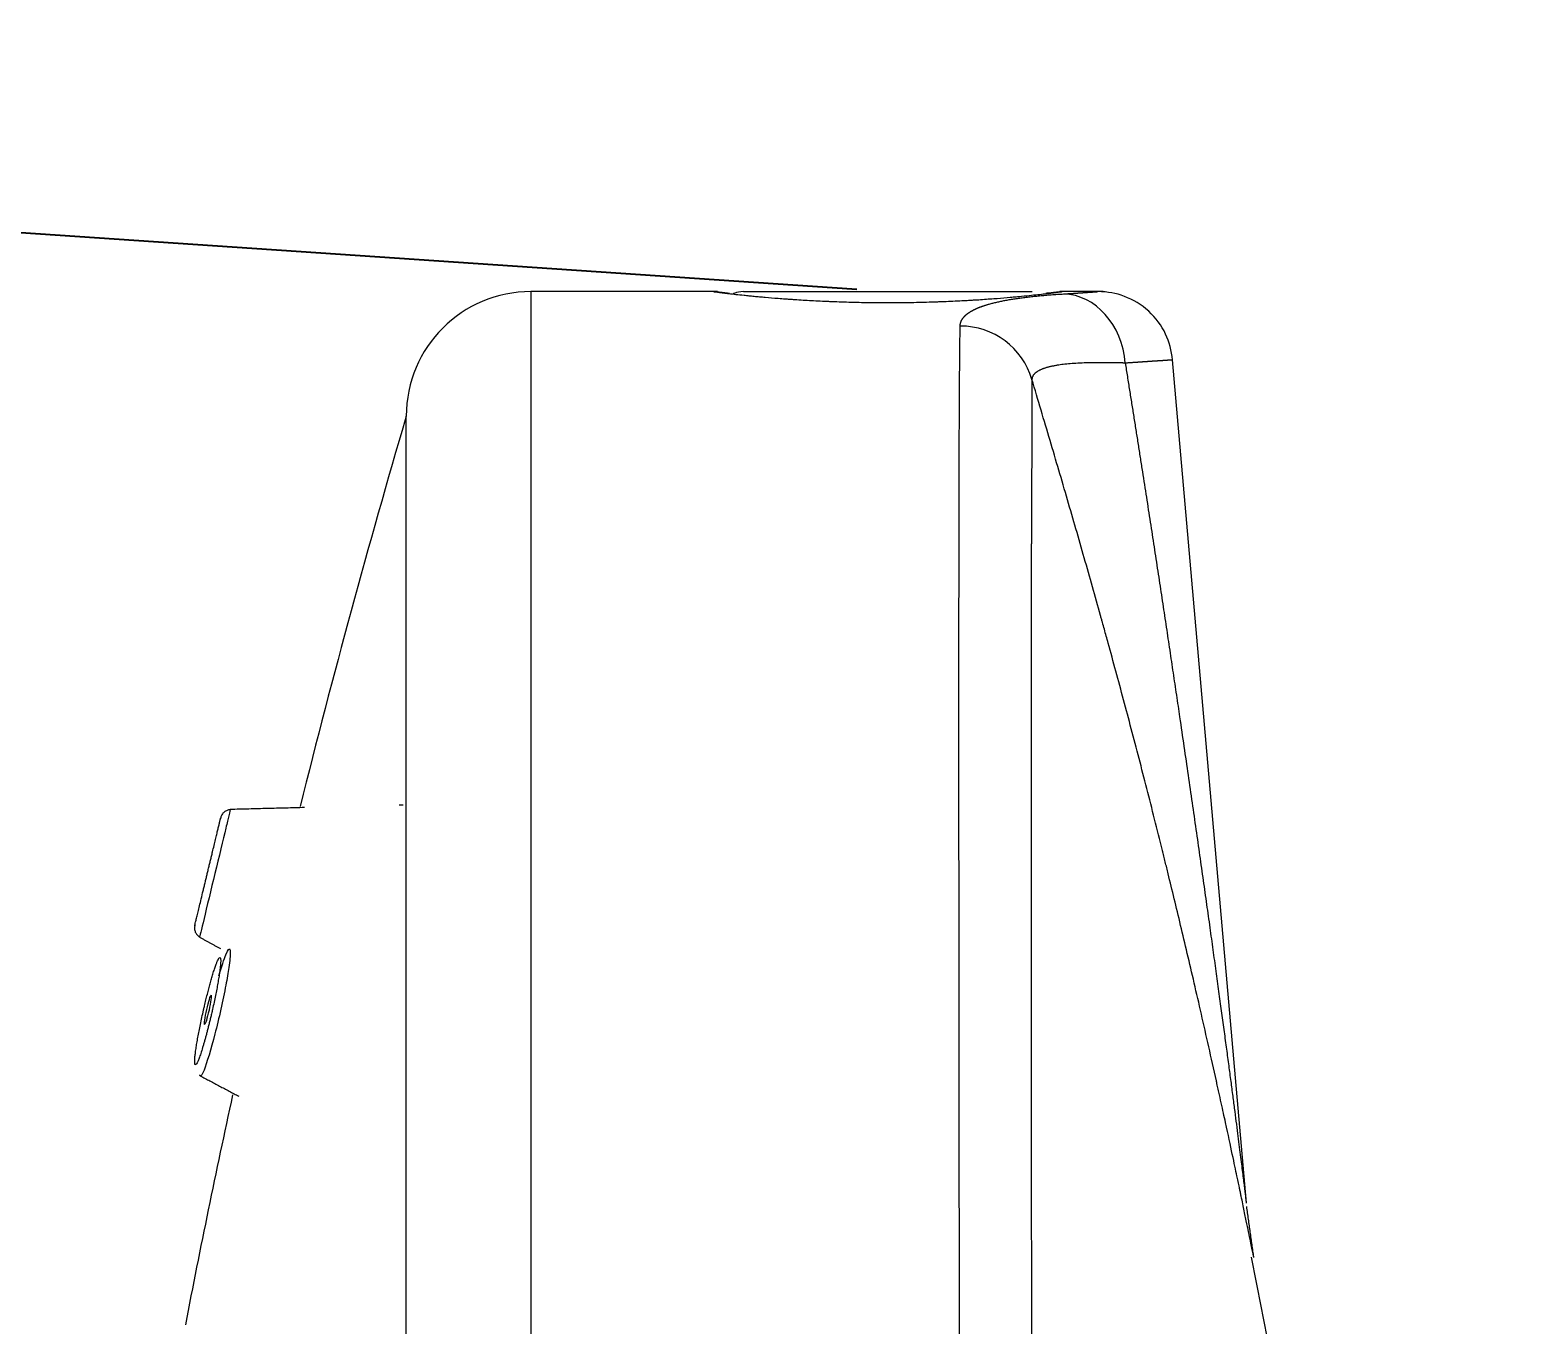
# Model space of a CAD drawing. Header units: inches. Extents: x 1105 to 1525, y -292 to 302.
# Drawn here: x 1443.97 to 1474.11, y 62.23 to 88.24 of the extents above; entities that cross this region are included whole.
import ezdxf

# ---------------------------------------------------------------- set-up
doc = ezdxf.new("R2010")
doc.units = ezdxf.units.IN
doc.header["$LTSCALE"] = 2.42
doc.header["$MEASUREMENT"] = 0
doc.header["$PDMODE"] = 3
doc.header["$PDSIZE"] = 0.3125
doc.layers.get('0').update_dxf_attribs({"linetype": 'CONTINUOUS'})
doc.layers.get('Defpoints').update_dxf_attribs({"linetype": 'CONTINUOUS'})
doc.layers.add('DIM', color=3, linetype='CONTINUOUS', lineweight=18)
doc.styles.get("Standard").update_dxf_attribs({"font": 'arial.ttf', "width": 0.8})
doc.dimstyles.new('ISO-25', dxfattribs={"dimtxt": 5, "dimasz": 2.5, "dimexe": 1.25, "dimexo": 0.625, "dimgap": 2, "dimtad": 1, "dimtih": 1, "dimtoh": 1, "dimdec": 1, "dimdsep": 46, "dimtxsty": 'Standard', "dimcen": 0, "dimclrd": 3, "dimclre": 3, "dimclrt": 4, "dimadec": 0, "dimazin": 0, "dimtfac": 1, "dimtdec": 1, "dimtmove": 0, "dimatfit": 3, "dimfxl": 1, "dimarcsym": 0})

# ---------------------------------------------------------------- blocks, each defined once
blk = doc.blocks.new('*D39')
at = {"layer": 'Defpoints', "color": 0, "transparency": 16777216}
for p in [(1384.783, 88.158), (1461.197, 82.988), (1443.643, -176.481)]:
    blk.add_point(p, dxfattribs=at)
at = {"layer": 'DIM', "color": 3, "lineweight": -2, "transparency": 16777216}
for p, q in [((1460.574, 83.03), (1383.536, 88.242)), ((1384.445, 83.169), (1376.314, -37.024)), ((1367.566, -166.322), (1375.698, -46.129)), ((1443.02, -176.438), (1365.982, -171.226))]:
    blk.add_line(p, q, dxfattribs=at)
at = {"layer": 'DIM', "color": 3, "transparency": 16777216}
for points in [[(1383.614, 83.225), (1385.277, 83.113), (1384.783, 88.158)], [(1366.735, -166.266), (1368.398, -166.378), (1367.229, -171.311)]]:
    blk.add_solid(points, dxfattribs=at)
at = {"layer": 'DIM', "color": 4, "transparency": 16777216, "insert": (1376.006, -41.577), "char_height": 5, "attachment_point": 5}
blk.add_mtext('260.1', dxfattribs=at)

msp = doc.modelspace()

# ---------------------------------------------------------------- linework, layer by layer
at = {"linetype": 'Continuous', "lineweight": 18, "extrusion": (0, 0, -1)}
for p, q in [((1457.773, 82.988), (1454.026, 82.988)), ((1465.524, 82.988), (1464.653, 82.988)), ((1468.399, 64.68), (1466.917, 81.615)), ((1451.526, -30.495), (1451.526, 80.488)), ((1451.526, -30.495), (1451.526, 80.488))]:
    msp.add_line(p, q, dxfattribs=at)
at = {"linetype": 'Continuous', "lineweight": 13, "extrusion": (0, 0, -1)}
msp.add_line((1454.026, 82.988), (1454.026, -27.831), dxfattribs=at)
at = {"linetype": 'Continuous', "lineweight": 18}
for centre, radius, start, end in [((1454.026, 80.488), 2.5, 90, 180), ((1640.042, 24.988), 196.516, 163.59529, 165.96532), ((1640.042, 24.988), 196.516, 167.69907, 169.07368)]:
    msp.add_arc(centre, radius, start, end, dxfattribs=at)
at = {"linetype": 'Continuous', "lineweight": 13}
for centre, major_axis, ratio, start_param, end_param in [((1464.73, 81.443), (-0.088, 1.497), 0.826467, 4.736104, 6.21235), ((1462.65, 80.814), (-1.5, 0.025), 0.988068, 3.439862, 4.728931)]:
    msp.add_ellipse(centre, major_axis=major_axis, ratio=ratio, start_param=start_param, end_param=end_param, dxfattribs=at)
at = {"linetype": 'Continuous', "lineweight": 18}
msp.add_ellipse((1447.54, 68.562), major_axis=(0.066, 0.293), ratio=0.080064, dxfattribs=at)
for points, knots in [([(1457.698, 82.988), (1457.697, 82.988), (1457.697, 82.988), (1457.697, 82.988), (1457.705, 82.987), (1457.73, 82.983), (1457.763, 82.979), (1457.783, 82.977), (1457.814, 82.973), (1457.821, 82.972), (1457.834, 82.97), (1457.855, 82.968), (1457.879, 82.965), (1457.928, 82.959), (1457.966, 82.954), (1458.049, 82.945), (1458.095, 82.939), (1458.196, 82.928), (1458.252, 82.922), (1458.342, 82.913), (1458.374, 82.909), (1458.439, 82.903), (1458.474, 82.899), (1458.545, 82.892), (1458.581, 82.889), (1458.657, 82.882), (1458.696, 82.878), (1458.818, 82.868), (1458.905, 82.86), (1459.044, 82.85), (1459.091, 82.846), (1459.165, 82.841), (1459.19, 82.839), (1459.241, 82.835), (1459.267, 82.834), (1459.398, 82.825), (1459.507, 82.818), (1459.735, 82.806), (1459.854, 82.8), (1460.01, 82.793), (1460.041, 82.792), (1460.105, 82.789), (1460.137, 82.788), (1460.235, 82.784), (1460.3, 82.782), (1460.499, 82.776), (1460.635, 82.773), (1460.808, 82.77), (1460.843, 82.77), (1460.913, 82.769), (1460.949, 82.769), (1461.055, 82.768), (1461.126, 82.768), (1461.197, 82.768)], [0, 0, 0, 0, 0.007382, 0.007382, 0.069421, 0.131459, 0.131459, 0.193498, 0.193498, 0.209008, 0.209008, 0.224517, 0.255537, 0.255537, 0.317575, 0.317575, 0.379614, 0.379614, 0.441652, 0.441652, 0.472672, 0.472672, 0.503691, 0.503691, 0.53471, 0.53471, 0.56573, 0.56573, 0.627768, 0.627768, 0.658788, 0.658788, 0.674297, 0.674297, 0.689807, 0.689807, 0.751846, 0.751846, 0.813884, 0.813884, 0.829394, 0.829394, 0.844903, 0.844903, 0.875923, 0.875923, 0.937961, 0.937961, 0.953471, 0.953471, 0.968981, 0.968981, 1, 1, 1, 1]), ([(1458.02, 82.952), (1458.016, 82.952), (1458.013, 82.953), (1457.967, 82.958), (1457.93, 82.962), (1457.864, 82.969), (1457.835, 82.973), (1457.785, 82.978), (1457.764, 82.981), (1457.748, 82.983)], [0, 0, 0, 0, 0.027941, 0.027941, 0.352827, 0.352827, 0.677714, 0.677714, 1, 1, 1, 1]), ([(1458.296, 82.988), (1458.23, 82.987), (1458.162, 82.974), (1458.097, 82.947), (1458.09, 82.943)], [0, 0, 0, 0, 0.888255, 1, 1, 1, 1]), ([(1458.297, 82.988), (1458.297, 82.988), (1458.297, 82.988), (1458.298, 82.988), (1458.306, 82.988), (1458.319, 82.988), (1458.341, 82.988), (1458.377, 82.988), (1458.431, 82.988), (1458.5, 82.988), (1458.582, 82.988), (1458.677, 82.988), (1458.787, 82.988), (1458.91, 82.988), (1459.023, 82.988), (1459.118, 82.988), (1459.189, 82.988), (1459.262, 82.988), (1459.337, 82.988), (1459.413, 82.988), (1459.491, 82.988), (1459.57, 82.988), (1459.641, 82.988), (1459.702, 82.988), (1459.753, 82.988), (1459.804, 82.988), (1459.855, 82.988), (1459.907, 82.988), (1459.958, 82.988), (1460.01, 82.988), (1460.062, 82.988), (1460.114, 82.988), (1460.166, 82.988), (1460.219, 82.988), (1460.272, 82.988), (1460.325, 82.988), (1460.378, 82.988), (1460.431, 82.988), (1460.485, 82.988), (1460.539, 82.988), (1460.593, 82.988), (1460.647, 82.988), (1460.701, 82.988), (1460.756, 82.988), (1460.81, 82.988), (1460.865, 82.988), (1460.921, 82.988), (1460.976, 82.988), (1461.032, 82.988), (1461.088, 82.988), (1461.144, 82.988), (1461.227, 82.988), (1461.336, 82.988), (1461.472, 82.988), (1461.607, 82.988), (1461.742, 82.988), (1461.875, 82.988), (1462.007, 82.988), (1462.114, 82.988), (1462.198, 82.988), (1462.258, 82.988), (1462.318, 82.988), (1462.377, 82.988), (1462.434, 82.988), (1462.491, 82.988), (1462.547, 82.988), (1462.602, 82.988), (1462.656, 82.988), (1462.709, 82.988), (1462.761, 82.988), (1462.812, 82.988), (1462.862, 82.988), (1462.939, 82.988), (1463.042, 82.988), (1463.165, 82.988), (1463.282, 82.988), (1463.394, 82.988), (1463.499, 82.988), (1463.592, 82.988), (1463.673, 82.988), (1463.742, 82.988), (1463.806, 82.988), (1463.863, 82.988), (1463.914, 82.988), (1463.958, 82.988), (1463.997, 82.988), (1464.029, 82.988), (1464.055, 82.988), (1464.075, 82.988), (1464.088, 82.988), (1464.096, 82.988), (1464.098, 82.988), (1464.098, 82.988)], [0, 0, 0, 0, 0.001003, 0.017521, 0.034001, 0.050458, 0.066902, 0.093288, 0.119149, 0.144548, 0.169554, 0.19424, 0.218679, 0.242949, 0.267128, 0.278535, 0.289669, 0.300542, 0.311164, 0.32155, 0.331711, 0.341663, 0.35142, 0.357332, 0.363163, 0.368917, 0.374594, 0.380199, 0.385732, 0.391198, 0.396599, 0.401938, 0.407217, 0.412441, 0.417612, 0.422734, 0.427809, 0.432843, 0.437838, 0.442798, 0.447727, 0.452628, 0.457506, 0.462365, 0.467209, 0.472041, 0.476866, 0.481689, 0.486512, 0.491341, 0.496179, 0.501031, 0.512831, 0.524614, 0.536445, 0.548388, 0.560503, 0.57285, 0.585486, 0.591559, 0.597623, 0.60368, 0.609735, 0.615791, 0.621851, 0.62792, 0.634001, 0.640097, 0.646213, 0.652351, 0.658515, 0.664709, 0.670935, 0.688055, 0.705604, 0.723639, 0.742211, 0.761367, 0.781149, 0.797546, 0.814014, 0.830576, 0.847254, 0.864069, 0.881041, 0.898192, 0.91554, 0.933104, 0.950904, 0.967598, 0.98422, 1, 1, 1, 1]), ([(1461.197, 82.768), (1461.34, 82.768), (1461.48, 82.769), (1461.755, 82.773), (1461.891, 82.776), (1462.059, 82.781), (1462.092, 82.782), (1462.158, 82.784), (1462.256, 82.788), (1462.35, 82.791), (1462.537, 82.799), (1462.657, 82.805), (1462.801, 82.813), (1462.829, 82.815), (1462.886, 82.818), (1462.969, 82.823), (1463.049, 82.828), (1463.204, 82.839), (1463.302, 82.846), (1463.487, 82.86), (1463.574, 82.867), (1463.677, 82.876), (1463.697, 82.878), (1463.736, 82.882), (1463.756, 82.884), (1463.813, 82.889), (1463.849, 82.892), (1463.955, 82.903), (1464.02, 82.909), (1464.141, 82.922), (1464.196, 82.928), (1464.298, 82.939), (1464.344, 82.944), (1464.397, 82.951), (1464.407, 82.952), (1464.427, 82.954), (1464.437, 82.955), (1464.465, 82.959), (1464.483, 82.961), (1464.532, 82.967), (1464.561, 82.97), (1464.611, 82.976), (1464.652, 82.982), (1464.689, 82.987), (1464.697, 82.988), (1464.697, 82.988), (1464.697, 82.988), (1464.697, 82.988)], [0, 0, 0, 0, 0.061962, 0.061962, 0.123924, 0.123924, 0.139414, 0.139414, 0.154904, 0.185885, 0.185885, 0.247847, 0.247847, 0.263338, 0.263338, 0.278828, 0.309809, 0.309809, 0.371771, 0.371771, 0.433733, 0.433733, 0.449223, 0.449223, 0.464713, 0.464713, 0.495694, 0.495694, 0.557656, 0.557656, 0.619618, 0.619618, 0.68158, 0.68158, 0.69707, 0.69707, 0.712561, 0.712561, 0.743542, 0.743542, 0.805503, 0.805503, 0.867465, 0.929427, 0.991389, 0.991389, 1, 1, 1, 1]), ([(1464.688, 82.987), (1464.687, 82.987), (1464.686, 82.987), (1464.677, 82.986), (1464.652, 82.983), (1464.591, 82.976), (1464.534, 82.97), (1464.468, 82.962), (1464.431, 82.958), (1464.383, 82.953), (1464.377, 82.952), (1464.37, 82.951)], [0, 0, 0, 0, 0.030817, 0.030817, 0.264243, 0.497669, 0.731094, 0.731094, 0.96452, 0.96452, 1, 1, 1, 1]), ([(1466.917, 81.619), (1466.898, 81.804), (1466.803, 82.157), (1466.462, 82.622), (1465.968, 82.922), (1465.609, 82.986), (1465.422, 82.988)], [0, 0, 0, 0, 0.241202, 0.5, 0.758798, 1, 1, 1, 1]), ([(1463.362, -26.799), (1463.351, -26.721), (1463.329, -26.547), (1463.296, -26.23), (1463.265, -25.852), (1463.234, -25.41), (1463.203, -24.9), (1463.174, -24.317), (1463.145, -23.656), (1463.118, -22.91), (1463.091, -22.074), (1463.064, -21.142), (1463.047, -20.452), (1463.031, -19.725), (1463.022, -19.344), (1463.006, -18.542), (1462.998, -18.122), (1462.983, -17.24), (1462.975, -16.779), (1462.96, -15.813), (1462.952, -15.309), (1462.938, -14.254), (1462.931, -13.704), (1462.917, -12.557), (1462.91, -11.96), (1462.896, -10.717), (1462.889, -10.07), (1462.876, -8.726), (1462.87, -8.029), (1462.858, -6.582), (1462.851, -5.832), (1462.84, -4.279), (1462.834, -3.476), (1462.822, -1.815), (1462.817, -0.957), (1462.806, 0.813), (1462.8, 1.725), (1462.79, 3.604), (1462.785, 4.571), (1462.775, 6.559), (1462.77, 7.579), (1462.761, 9.674), (1462.757, 10.747), (1462.748, 12.945), (1462.744, 14.069), (1462.735, 16.366), (1462.731, 17.538), (1462.724, 19.927), (1462.72, 21.144), (1462.713, 23.618), (1462.709, 24.875), (1462.702, 27.425), (1462.699, 28.717), (1462.695, 30.678), (1462.693, 31.335), (1462.691, 32.325), (1462.69, 32.821), (1462.689, 33.402), (1462.688, 33.693), (1462.688, 33.839), (1462.688, 33.912), (1462.687, 33.948), (1462.687, 33.966), (1462.687, 33.976), (1462.687, 33.98), (1462.687, 33.982), (1462.687, 33.984), (1462.687, 33.984), (1462.687, 33.984), (1462.687, 33.985), (1462.685, 34.976), (1462.681, 36.936), (1462.675, 39.8), (1462.67, 42.583), (1462.665, 45.28), (1462.66, 47.885), (1462.657, 49.559), (1462.653, 52.021), (1462.65, 53.597), (1462.645, 56.615), (1462.643, 58.055), (1462.639, 60.798), (1462.637, 62.101), (1462.633, 64.568), (1462.632, 65.732), (1462.63, 67.926), (1462.629, 68.955), (1462.627, 70.881), (1462.626, 71.778), (1462.626, 73.448), (1462.626, 74.22), (1462.626, 75.645), (1462.626, 76.299), (1462.627, 77.496), (1462.628, 78.039), (1462.629, 79.024), (1462.631, 79.465), (1462.633, 80.256), (1462.635, 80.605), (1462.638, 81.22), (1462.64, 81.486), (1462.645, 81.944), (1462.647, 82.136), (1462.65, 82.296)], [0, 0, 0, 0, 0.015625, 0.03125, 0.046875, 0.0625, 0.078125, 0.09375, 0.109375, 0.125, 0.140625, 0.15625, 0.171875, 0.171875, 0.1875, 0.1875, 0.203125, 0.203125, 0.21875, 0.21875, 0.234375, 0.234375, 0.25, 0.25, 0.265625, 0.265625, 0.28125, 0.28125, 0.296875, 0.296875, 0.3125, 0.3125, 0.328125, 0.328125, 0.34375, 0.34375, 0.359375, 0.359375, 0.375, 0.375, 0.390625, 0.390625, 0.40625, 0.40625, 0.421875, 0.421875, 0.4375, 0.4375, 0.453125, 0.453125, 0.46875, 0.46875, 0.484375, 0.484375, 0.492188, 0.492188, 0.496094, 0.498047, 0.499023, 0.499512, 0.499756, 0.499878, 0.499939, 0.499969, 0.499985, 0.499992, 0.499996, 0.499998, 0.499998, 0.5, 0.5, 0.515625, 0.53125, 0.546875, 0.5625, 0.578125, 0.59375, 0.59375, 0.625, 0.625, 0.65625, 0.65625, 0.6875, 0.6875, 0.71875, 0.71875, 0.75, 0.75, 0.78125, 0.78125, 0.8125, 0.8125, 0.84375, 0.84375, 0.875, 0.875, 0.90625, 0.90625, 0.9375, 0.9375, 0.96875, 0.96875, 1, 1, 1, 1]), ([(1465.965, 81.551), (1465.965, 81.551), (1465.965, 81.551), (1465.965, 81.551), (1465.964, 81.551), (1465.964, 81.551), (1465.963, 81.552), (1465.963, 81.552), (1465.962, 81.552), (1465.961, 81.552), (1465.96, 81.552), (1465.959, 81.552), (1465.958, 81.552), (1465.957, 81.552), (1465.955, 81.553), (1465.954, 81.553), (1465.952, 81.553), (1465.95, 81.553), (1465.949, 81.553), (1465.947, 81.553), (1465.945, 81.553), (1465.943, 81.553), (1465.94, 81.553), (1465.938, 81.554), (1465.936, 81.554), (1465.933, 81.554), (1465.931, 81.554), (1465.928, 81.554), (1465.925, 81.554), (1465.922, 81.554), (1465.919, 81.554), (1465.916, 81.555), (1465.912, 81.555), (1465.909, 81.555), (1465.906, 81.555), (1465.902, 81.555), (1465.898, 81.555), (1465.895, 81.555), (1465.891, 81.555), (1465.887, 81.555), (1465.883, 81.556), (1465.878, 81.556), (1465.874, 81.556), (1465.87, 81.556), (1465.865, 81.556), (1465.861, 81.556), (1465.856, 81.556), (1465.851, 81.556), (1465.846, 81.557), (1465.841, 81.557), (1465.836, 81.557), (1465.831, 81.557), (1465.826, 81.557), (1465.82, 81.557), (1465.815, 81.557), (1465.809, 81.557), (1465.803, 81.557), (1465.798, 81.557), (1465.792, 81.558), (1465.786, 81.558), (1465.78, 81.558), (1465.773, 81.558), (1465.767, 81.558), (1465.761, 81.558), (1465.754, 81.558), (1465.748, 81.558), (1465.741, 81.558), (1465.734, 81.558), (1465.727, 81.559), (1465.72, 81.559), (1465.713, 81.559), (1465.706, 81.559), (1465.699, 81.559), (1465.692, 81.559), (1465.684, 81.559), (1465.677, 81.559), (1465.669, 81.559), (1465.661, 81.559), (1465.654, 81.559), (1465.646, 81.559), (1465.638, 81.56), (1465.63, 81.56), (1465.622, 81.56), (1465.613, 81.56), (1465.605, 81.56), (1465.597, 81.56), (1465.588, 81.56), (1465.58, 81.56), (1465.571, 81.56), (1465.562, 81.56), (1465.529, 81.56), (1465.474, 81.561), (1465.397, 81.56), (1465.324, 81.56), (1465.254, 81.558), (1465.149, 81.556), (1465.014, 81.55), (1464.859, 81.539), (1464.721, 81.526), (1464.628, 81.513), (1464.568, 81.503), (1464.537, 81.497), (1464.507, 81.491), (1464.478, 81.485), (1464.45, 81.479), (1464.423, 81.472), (1464.397, 81.465), (1464.372, 81.457), (1464.348, 81.45), (1464.325, 81.442), (1464.304, 81.434), (1464.283, 81.426), (1464.264, 81.417), (1464.245, 81.408), (1464.228, 81.399), (1464.212, 81.39), (1464.196, 81.38), (1464.182, 81.371), (1464.169, 81.361), (1464.157, 81.351), (1464.146, 81.34), (1464.136, 81.33), (1464.127, 81.319), (1464.119, 81.308), (1464.112, 81.297), (1464.106, 81.286), (1464.101, 81.274), (1464.097, 81.262), (1464.094, 81.25), (1464.092, 81.238), (1464.091, 81.23), (1464.091, 81.226)], [0, 0, 0, 0, 0.000034, 0.000095, 0.000186, 0.000308, 0.00046, 0.000644, 0.000858, 0.001102, 0.001378, 0.001685, 0.002023, 0.002391, 0.002791, 0.003222, 0.003684, 0.004177, 0.0047, 0.005255, 0.005841, 0.006459, 0.007107, 0.007786, 0.008497, 0.009239, 0.010012, 0.010816, 0.011651, 0.012518, 0.013416, 0.014345, 0.015306, 0.016298, 0.017321, 0.018376, 0.019462, 0.02058, 0.021729, 0.022909, 0.024122, 0.025365, 0.026641, 0.027947, 0.029286, 0.030656, 0.032058, 0.033492, 0.034958, 0.036455, 0.037984, 0.039546, 0.041139, 0.042764, 0.044421, 0.04611, 0.047831, 0.049584, 0.05137, 0.053188, 0.055038, 0.05692, 0.058835, 0.060782, 0.062761, 0.064773, 0.066818, 0.068895, 0.071004, 0.073147, 0.075322, 0.077529, 0.07977, 0.082044, 0.08435, 0.08669, 0.089062, 0.091468, 0.093906, 0.096378, 0.098883, 0.101422, 0.103993, 0.106599, 0.109237, 0.111909, 0.114615, 0.117355, 0.120128, 0.122935, 0.125776, 0.151815, 0.177377, 0.202448, 0.227017, 0.25107, 0.316379, 0.379827, 0.441273, 0.500586, 0.517504, 0.534384, 0.551224, 0.568021, 0.584776, 0.601485, 0.618147, 0.63476, 0.651324, 0.667835, 0.684293, 0.700697, 0.717043, 0.733332, 0.749561, 0.765729, 0.781834, 0.797875, 0.813851, 0.829761, 0.845602, 0.861374, 0.877075, 0.892705, 0.908261, 0.923743, 0.93915, 0.95448, 0.969732, 0.984906, 1, 1, 1, 1]), ([(1465.965, 81.551), (1465.98, 81.461), (1466.008, 81.281), (1466.051, 81.011), (1466.094, 80.744), (1466.136, 80.478), (1466.177, 80.214), (1466.219, 79.952), (1466.26, 79.692), (1466.3, 79.434), (1466.34, 79.178), (1466.38, 78.924), (1466.419, 78.671), (1466.458, 78.42), (1466.496, 78.172), (1466.534, 77.925), (1466.572, 77.68), (1466.609, 77.436), (1466.646, 77.195), (1466.682, 76.956), (1466.718, 76.718), (1466.754, 76.483), (1466.789, 76.249), (1466.824, 76.017), (1466.858, 75.787), (1466.892, 75.559), (1466.926, 75.332), (1466.959, 75.108), (1466.992, 74.885), (1467.025, 74.664), (1467.075, 74.32), (1467.143, 73.858), (1467.227, 73.282), (1467.307, 72.726), (1467.385, 72.188), (1467.459, 71.668), (1467.53, 71.166), (1467.598, 70.684), (1467.663, 70.219), (1467.725, 69.773), (1467.784, 69.346), (1467.84, 68.937), (1467.894, 68.546), (1467.944, 68.174), (1467.992, 67.821), (1468.037, 67.485), (1468.079, 67.169), (1468.118, 66.871), (1468.155, 66.591), (1468.189, 66.33), (1468.22, 66.087), (1468.249, 65.863), (1468.275, 65.657), (1468.299, 65.47), (1468.32, 65.301), (1468.339, 65.151), (1468.355, 65.019), (1468.369, 64.905), (1468.381, 64.81), (1468.389, 64.742), (1468.393, 64.707), (1468.395, 64.696)], [0, 0, 0, 0, 0.015916, 0.031723, 0.04742, 0.063007, 0.078486, 0.093854, 0.109113, 0.124263, 0.139303, 0.154234, 0.169056, 0.183767, 0.19837, 0.212863, 0.227246, 0.24152, 0.255685, 0.26974, 0.283686, 0.297523, 0.311249, 0.324867, 0.338375, 0.351774, 0.365063, 0.378243, 0.391314, 0.404275, 0.417127, 0.451994, 0.48579, 0.518514, 0.550168, 0.580752, 0.610265, 0.63871, 0.666085, 0.692392, 0.717631, 0.741804, 0.76491, 0.786952, 0.807929, 0.827845, 0.846699, 0.864494, 0.881232, 0.896916, 0.911548, 0.925134, 0.937677, 0.949185, 0.959664, 0.969127, 0.977587, 0.985065, 0.991591, 0.99721, 1, 1, 1, 1]), ([(1447.776, 72.326), (1447.779, 72.338), (1447.784, 72.359), (1447.79, 72.385), (1447.795, 72.404), (1447.797, 72.415), (1447.799, 72.42), (1447.798, 72.418), (1447.796, 72.409), (1447.794, 72.401), (1447.793, 72.398)], [0, 0, 0, 0, 0.135446, 0.26799, 0.398555, 0.528102, 0.657618, 0.78809, 0.920481, 1, 1, 1, 1]), ([(1447.99, 72.58), (1447.968, 72.58), (1447.926, 72.571), (1447.866, 72.537), (1447.821, 72.485), (1447.804, 72.443), (1447.799, 72.421)], [0, 0, 0, 0, 0.248394, 0.505553, 0.759779, 1, 1, 1, 1]), ([(1447.28, 70.266), (1447.28, 70.264), (1447.277, 70.254), (1447.275, 70.245), (1447.277, 70.252), (1447.283, 70.28), (1447.295, 70.329), (1447.312, 70.401), (1447.336, 70.499), (1447.364, 70.617), (1447.398, 70.755), (1447.429, 70.884), (1447.455, 70.993), (1447.475, 71.075), (1447.495, 71.158), (1447.515, 71.24), (1447.534, 71.323), (1447.554, 71.405), (1447.574, 71.488), (1447.594, 71.57), (1447.614, 71.652), (1447.638, 71.752), (1447.665, 71.864), (1447.693, 71.983), (1447.719, 72.089), (1447.741, 72.182), (1447.761, 72.262), (1447.771, 72.306), (1447.776, 72.326)], [0, 0, 0, 0, 0.009824, 0.053321, 0.09694, 0.141611, 0.188201, 0.243533, 0.296999, 0.350028, 0.404085, 0.460557, 0.489096, 0.516977, 0.544337, 0.57132, 0.598077, 0.624764, 0.651534, 0.678544, 0.705944, 0.733876, 0.780005, 0.824363, 0.867719, 0.910895, 0.954724, 1, 1, 1, 1]), ([(1447.278, 70.257), (1447.273, 70.235), (1447.269, 70.19), (1447.285, 70.123), (1447.322, 70.065), (1447.356, 70.039), (1447.375, 70.029)], [0, 0, 0, 0, 0.24023, 0.49446, 0.751614, 1, 1, 1, 1]), ([(1447.764, 69.245), (1447.816, 69.427), (1447.866, 69.581), (1447.946, 69.781), (1447.977, 69.813), (1447.988, 69.764)], [0, 0, 0, 0, 0.448066, 0.448066, 1, 1, 1, 1]), ([(1447.776, 69.317), (1447.779, 69.337), (1447.784, 69.375), (1447.79, 69.427), (1447.795, 69.473), (1447.797, 69.512), (1447.799, 69.544), (1447.798, 69.571), (1447.796, 69.591), (1447.792, 69.604), (1447.786, 69.611), (1447.777, 69.612), (1447.764, 69.602), (1447.746, 69.573), (1447.724, 69.526), (1447.7, 69.462), (1447.672, 69.38), (1447.647, 69.301), (1447.628, 69.235), (1447.614, 69.187), (1447.6, 69.138), (1447.586, 69.088), (1447.572, 69.036), (1447.558, 68.984), (1447.544, 68.93), (1447.53, 68.875), (1447.515, 68.818), (1447.501, 68.761), (1447.487, 68.702), (1447.473, 68.642), (1447.459, 68.581), (1447.438, 68.491), (1447.413, 68.375), (1447.383, 68.236), (1447.357, 68.104), (1447.334, 67.98), (1447.315, 67.864), (1447.298, 67.757), (1447.286, 67.663), (1447.278, 67.585), (1447.275, 67.525), (1447.277, 67.484), (1447.283, 67.462), (1447.295, 67.459), (1447.312, 67.476), (1447.336, 67.52), (1447.364, 67.59), (1447.398, 67.686), (1447.429, 67.785), (1447.455, 67.873), (1447.475, 67.942), (1447.495, 68.013), (1447.515, 68.086), (1447.534, 68.162), (1447.554, 68.24), (1447.574, 68.32), (1447.594, 68.402), (1447.614, 68.486), (1447.638, 68.591), (1447.665, 68.713), (1447.693, 68.849), (1447.719, 68.978), (1447.741, 69.1), (1447.761, 69.214), (1447.771, 69.283), (1447.776, 69.317)], [0, 0, 0, 0, 0.012643, 0.025015, 0.037203, 0.049295, 0.061385, 0.073564, 0.085922, 0.098545, 0.111515, 0.124906, 0.146872, 0.167908, 0.188379, 0.208679, 0.229213, 0.250373, 0.259612, 0.268709, 0.277687, 0.286569, 0.29538, 0.304147, 0.312893, 0.321647, 0.330432, 0.339276, 0.348203, 0.357237, 0.366403, 0.375722, 0.397463, 0.418362, 0.438776, 0.459088, 0.479687, 0.500944, 0.522196, 0.542662, 0.562752, 0.582899, 0.603531, 0.62505, 0.650607, 0.675301, 0.699794, 0.724762, 0.750845, 0.764026, 0.776904, 0.78954, 0.802003, 0.814362, 0.826688, 0.839052, 0.851528, 0.864183, 0.877084, 0.89839, 0.918878, 0.938903, 0.958845, 0.979088, 1, 1, 1, 1]), ([(1450.577, -165.378), (1451.416, -160.253), (1453.097, -149.98), (1455.568, -134.882), (1457.934, -120.416), (1460.137, -106.94), (1462.18, -94.465), (1464.062, -82.992), (1465.737, -72.76), (1467.22, -63.703), (1468.507, -55.746), (1469.705, -48.569), (1470.746, -41.969), (1471.509, -35.668), (1472.365, -27.092), (1473.184, -16.16), (1473.715, -5.559), (1473.965, 2.345), (1474.074, 7.588), (1474.137, 13.056), (1473.952, 19.004), (1473.517, 25.606), (1472.886, 32.881), (1472.048, 40.775), (1470.95, 49.272), (1469.79, 56.957), (1468.867, 61.783), (1468.498, 63.596)], [0, 0, 0, 0, 0.067412, 0.135129, 0.198592, 0.257693, 0.312387, 0.36268, 0.408619, 0.446974, 0.481818, 0.513246, 0.541427, 0.568549, 0.595614, 0.653309, 0.710825, 0.733391, 0.75595, 0.778907, 0.80436, 0.833172, 0.864785, 0.899143, 0.936216, 0.975993, 1, 1, 1, 1])]:
    msp.add_open_spline(points, degree=3, knots=knots, dxfattribs=at)
at = {"linetype": 'Continuous', "lineweight": 13}
for points, knots in [([(1462.65, 82.296), (1462.65, 82.299), (1462.65, 82.304), (1462.65, 82.312), (1462.651, 82.321), (1462.652, 82.329), (1462.653, 82.337), (1462.655, 82.344), (1462.657, 82.352), (1462.659, 82.36), (1462.661, 82.368), (1462.663, 82.376), (1462.666, 82.383), (1462.669, 82.391), (1462.672, 82.398), (1462.676, 82.406), (1462.68, 82.413), (1462.684, 82.421), (1462.688, 82.428), (1462.692, 82.436), (1462.697, 82.443), (1462.702, 82.45), (1462.707, 82.457), (1462.713, 82.464), (1462.719, 82.471), (1462.725, 82.478), (1462.731, 82.485), (1462.737, 82.492), (1462.744, 82.499), (1462.751, 82.506), (1462.758, 82.513), (1462.766, 82.519), (1462.773, 82.526), (1462.781, 82.533), (1462.79, 82.539), (1462.798, 82.546), (1462.807, 82.552), (1462.816, 82.559), (1462.825, 82.565), (1462.834, 82.571), (1462.844, 82.578), (1462.854, 82.584), (1462.864, 82.59), (1462.875, 82.596), (1462.886, 82.602), (1462.897, 82.608), (1462.908, 82.614), (1462.919, 82.62), (1462.931, 82.626), (1462.943, 82.632), (1462.955, 82.638), (1462.968, 82.643), (1462.98, 82.649), (1462.993, 82.655), (1463.006, 82.66), (1463.02, 82.666), (1463.034, 82.671), (1463.047, 82.677), (1463.062, 82.682), (1463.076, 82.687), (1463.091, 82.693), (1463.106, 82.698), (1463.121, 82.703), (1463.136, 82.708), (1463.152, 82.713), (1463.168, 82.718), (1463.184, 82.723), (1463.207, 82.73), (1463.235, 82.738), (1463.271, 82.748), (1463.308, 82.758), (1463.345, 82.767), (1463.384, 82.776), (1463.423, 82.785), (1463.464, 82.794), (1463.505, 82.803), (1463.548, 82.811), (1463.591, 82.819), (1463.636, 82.827), (1463.681, 82.834), (1463.728, 82.842), (1463.775, 82.849), (1463.823, 82.856), (1463.873, 82.863), (1463.923, 82.87), (1463.974, 82.876), (1464.027, 82.882), (1464.08, 82.888), (1464.134, 82.894), (1464.189, 82.9), (1464.245, 82.905), (1464.303, 82.91), (1464.361, 82.916), (1464.42, 82.92), (1464.48, 82.925), (1464.541, 82.93), (1464.603, 82.934), (1464.666, 82.938), (1464.709, 82.941), (1464.73, 82.942)], [0, 0, 0, 0, 0.007521, 0.01504, 0.022556, 0.030072, 0.037586, 0.045098, 0.052609, 0.06012, 0.067629, 0.075138, 0.082647, 0.090155, 0.097662, 0.10517, 0.112678, 0.120187, 0.127696, 0.135205, 0.142716, 0.150227, 0.15774, 0.165253, 0.172769, 0.180286, 0.187805, 0.195326, 0.202849, 0.210374, 0.217902, 0.225432, 0.232965, 0.240502, 0.248041, 0.255584, 0.26313, 0.27068, 0.278233, 0.285791, 0.293352, 0.300918, 0.308488, 0.316063, 0.323643, 0.331228, 0.338817, 0.346412, 0.354013, 0.361619, 0.36923, 0.376848, 0.384471, 0.392101, 0.399737, 0.40738, 0.415029, 0.422685, 0.430349, 0.438019, 0.445696, 0.453382, 0.461074, 0.468775, 0.476483, 0.484199, 0.491924, 0.499657, 0.51563, 0.531602, 0.547573, 0.563546, 0.579521, 0.595499, 0.611483, 0.627473, 0.64347, 0.659477, 0.675493, 0.691522, 0.707563, 0.723619, 0.73969, 0.755778, 0.771885, 0.788011, 0.804157, 0.820326, 0.836518, 0.852734, 0.868977, 0.885247, 0.901545, 0.917873, 0.934231, 0.950622, 0.967046, 0.983505, 1, 1, 1, 1]), ([(1464.73, 82.942), (1464.736, 82.942), (1464.748, 82.943), (1464.766, 82.944), (1464.783, 82.945), (1464.8, 82.946), (1464.817, 82.947), (1464.834, 82.948), (1464.851, 82.949), (1464.867, 82.95), (1464.883, 82.951), (1464.899, 82.952), (1464.914, 82.953), (1464.93, 82.954), (1464.945, 82.955), (1464.96, 82.956), (1464.974, 82.957), (1464.988, 82.958), (1465.003, 82.959), (1465.016, 82.96), (1465.03, 82.961), (1465.043, 82.962), (1465.057, 82.963), (1465.069, 82.964), (1465.082, 82.964), (1465.095, 82.965), (1465.107, 82.966), (1465.119, 82.967), (1465.13, 82.968), (1465.142, 82.968), (1465.153, 82.969), (1465.164, 82.97), (1465.175, 82.971), (1465.185, 82.971), (1465.195, 82.972), (1465.205, 82.973), (1465.215, 82.974), (1465.225, 82.974), (1465.234, 82.975), (1465.243, 82.976), (1465.252, 82.976), (1465.26, 82.977), (1465.269, 82.977), (1465.277, 82.978), (1465.285, 82.979), (1465.292, 82.979), (1465.3, 82.98), (1465.307, 82.98), (1465.314, 82.981), (1465.32, 82.981), (1465.327, 82.982), (1465.333, 82.982), (1465.339, 82.983), (1465.344, 82.983), (1465.35, 82.983), (1465.355, 82.984), (1465.36, 82.984), (1465.365, 82.985), (1465.369, 82.985), (1465.373, 82.985), (1465.377, 82.986), (1465.381, 82.986), (1465.384, 82.986), (1465.388, 82.986), (1465.391, 82.987), (1465.393, 82.987), (1465.396, 82.987), (1465.398, 82.987), (1465.4, 82.987), (1465.402, 82.988), (1465.404, 82.988), (1465.405, 82.988), (1465.406, 82.988), (1465.407, 82.988), (1465.408, 82.988), (1465.408, 82.988), (1465.408, 82.988), (1465.408, 82.988)], [0, 0, 0, 0, 0.013387, 0.026752, 0.040096, 0.05342, 0.066725, 0.080012, 0.09328, 0.106532, 0.119768, 0.132989, 0.146195, 0.159388, 0.172568, 0.185737, 0.198894, 0.212041, 0.225179, 0.238308, 0.25143, 0.264545, 0.277654, 0.290758, 0.303858, 0.316955, 0.330048, 0.343141, 0.356232, 0.369324, 0.382416, 0.39551, 0.408607, 0.421707, 0.434812, 0.447921, 0.461037, 0.47416, 0.48729, 0.500429, 0.513577, 0.526736, 0.539906, 0.553087, 0.566282, 0.57949, 0.592712, 0.60595, 0.619204, 0.632474, 0.645763, 0.65907, 0.672396, 0.685743, 0.69911, 0.7125, 0.725912, 0.739347, 0.752807, 0.766291, 0.779801, 0.793338, 0.806902, 0.820494, 0.834115, 0.847766, 0.861447, 0.875159, 0.888903, 0.902679, 0.916489, 0.930332, 0.944211, 0.958125, 0.972075, 0.986062, 1, 1, 1, 1]), ([(1466.917, 81.615), (1466.917, 81.615), (1466.917, 81.615), (1466.917, 81.615), (1466.916, 81.615), (1466.916, 81.615), (1466.915, 81.615), (1466.913, 81.615), (1466.912, 81.615), (1466.91, 81.615), (1466.908, 81.615), (1466.906, 81.614), (1466.903, 81.614), (1466.901, 81.614), (1466.898, 81.614), (1466.894, 81.614), (1466.891, 81.613), (1466.887, 81.613), (1466.883, 81.613), (1466.879, 81.613), (1466.874, 81.612), (1466.87, 81.612), (1466.865, 81.612), (1466.859, 81.611), (1466.854, 81.611), (1466.848, 81.61), (1466.842, 81.61), (1466.836, 81.61), (1466.829, 81.609), (1466.823, 81.609), (1466.816, 81.608), (1466.809, 81.608), (1466.801, 81.607), (1466.793, 81.607), (1466.785, 81.606), (1466.777, 81.606), (1466.769, 81.605), (1466.76, 81.605), (1466.751, 81.604), (1466.742, 81.603), (1466.733, 81.603), (1466.723, 81.602), (1466.713, 81.601), (1466.703, 81.601), (1466.693, 81.6), (1466.682, 81.599), (1466.671, 81.599), (1466.66, 81.598), (1466.649, 81.597), (1466.637, 81.596), (1466.625, 81.595), (1466.613, 81.595), (1466.601, 81.594), (1466.588, 81.593), (1466.576, 81.592), (1466.563, 81.591), (1466.549, 81.59), (1466.536, 81.589), (1466.522, 81.589), (1466.508, 81.588), (1466.494, 81.587), (1466.48, 81.586), (1466.465, 81.585), (1466.45, 81.584), (1466.435, 81.583), (1466.42, 81.582), (1466.404, 81.581), (1466.389, 81.58), (1466.373, 81.578), (1466.356, 81.577), (1466.34, 81.576), (1466.323, 81.575), (1466.306, 81.574), (1466.289, 81.573), (1466.272, 81.572), (1466.254, 81.571), (1466.237, 81.569), (1466.219, 81.568), (1466.2, 81.567), (1466.182, 81.566), (1466.163, 81.564), (1466.145, 81.563), (1466.125, 81.562), (1466.106, 81.561), (1466.087, 81.559), (1466.067, 81.558), (1466.047, 81.557), (1466.027, 81.555), (1466.007, 81.554), (1465.986, 81.553), (1465.972, 81.552), (1465.965, 81.551)], [0, 0, 0, 0, 0.00467, 0.015981, 0.027291, 0.038601, 0.049912, 0.061222, 0.072532, 0.083843, 0.095153, 0.106463, 0.117773, 0.129084, 0.140394, 0.151704, 0.163015, 0.174325, 0.185635, 0.196946, 0.208256, 0.219566, 0.230877, 0.242187, 0.253497, 0.264808, 0.276118, 0.287428, 0.298739, 0.310049, 0.32136, 0.33267, 0.34398, 0.355291, 0.366601, 0.377912, 0.389222, 0.400532, 0.411843, 0.423153, 0.434464, 0.445774, 0.457085, 0.468395, 0.479706, 0.491016, 0.502327, 0.513637, 0.524948, 0.536258, 0.547569, 0.558879, 0.57019, 0.5815, 0.592811, 0.604121, 0.615432, 0.626743, 0.638053, 0.649364, 0.660675, 0.671985, 0.683296, 0.694606, 0.705917, 0.717228, 0.728539, 0.739849, 0.75116, 0.762471, 0.773782, 0.785092, 0.796403, 0.807714, 0.819025, 0.830336, 0.841646, 0.852957, 0.864268, 0.875579, 0.88689, 0.898201, 0.909512, 0.920823, 0.932134, 0.943445, 0.954756, 0.966067, 0.977378, 0.988689, 1, 1, 1, 1]), ([(1464.091, 81.226), (1464.09, 81.221), (1464.09, 81.21), (1464.09, 81.195), (1464.09, 81.178), (1464.09, 81.162), (1464.09, 81.144), (1464.09, 81.127), (1464.09, 81.108), (1464.09, 81.089), (1464.09, 81.07), (1464.09, 81.049), (1464.09, 81.029), (1464.09, 81.007), (1464.09, 80.985), (1464.09, 80.963), (1464.09, 80.94), (1464.089, 80.916), (1464.089, 80.892), (1464.089, 80.866), (1464.089, 80.841), (1464.089, 80.814), (1464.089, 80.787), (1464.089, 80.759), (1464.089, 80.731), (1464.089, 80.702), (1464.089, 80.672), (1464.089, 80.641), (1464.089, 80.61), (1464.089, 80.577), (1464.089, 80.544), (1464.089, 80.511), (1464.089, 80.476), (1464.089, 80.441), (1464.089, 80.404), (1464.089, 80.367), (1464.089, 80.329), (1464.089, 80.291), (1464.089, 80.251), (1464.088, 80.21), (1464.088, 80.169), (1464.088, 80.126), (1464.088, 80.083), (1464.088, 80.038), (1464.088, 79.993), (1464.088, 79.947), (1464.087, 79.899), (1464.087, 79.851), (1464.087, 79.801), (1464.087, 79.751), (1464.087, 79.699), (1464.086, 79.647), (1464.086, 79.593), (1464.086, 79.538), (1464.086, 79.481), (1464.086, 79.424), (1464.085, 79.366), (1464.085, 79.306), (1464.085, 79.245), (1464.084, 79.182), (1464.084, 79.119), (1464.084, 79.054), (1464.084, 78.988), (1464.083, 78.92), (1464.083, 78.851), (1464.083, 78.781), (1464.082, 78.709), (1464.082, 78.636), (1464.082, 78.562), (1464.081, 78.486), (1464.081, 78.408), (1464.081, 78.329), (1464.08, 78.248), (1464.08, 78.166), (1464.08, 78.083), (1464.08, 77.997), (1464.079, 77.91), (1464.079, 77.822), (1464.079, 77.731), (1464.078, 77.639), (1464.078, 77.546), (1464.078, 77.45), (1464.077, 77.353), (1464.077, 77.254), (1464.077, 77.153), (1464.077, 77.051), (1464.076, 76.946), (1464.076, 76.84), (1464.076, 76.732), (1464.076, 76.622), (1464.076, 76.51), (1464.075, 76.396), (1464.075, 76.28), (1464.075, 76.161), (1464.075, 76.041), (1464.075, 75.919), (1464.075, 75.795), (1464.074, 75.526), (1464.074, 75.091), (1464.074, 74.458), (1464.074, 73.757), (1464.075, 72.984), (1464.075, 72.134), (1464.075, 71.202), (1464.076, 70.184), (1464.076, 69.074), (1464.077, 67.867), (1464.078, 66.559), (1464.079, 65.306), (1464.079, 64.127), (1464.08, 63.036), (1464.081, 61.867), (1464.083, 60.617), (1464.084, 59.285), (1464.085, 57.866), (1464.087, 56.36), (1464.089, 54.765), (1464.091, 53.077), (1464.093, 51.296), (1464.095, 49.42), (1464.098, 47.45), (1464.1, 45.385), (1464.103, 43.226), (1464.106, 40.974), (1464.109, 38.629), (1464.112, 36.195), (1464.115, 33.544), (1464.119, 30.713), (1464.122, 27.743), (1464.127, 24.808), (1464.131, 21.918), (1464.135, 19.08), (1464.139, 16.299), (1464.142, 13.582), (1464.145, 10.934), (1464.149, 8.359), (1464.152, 5.86), (1464.156, 3.441), (1464.161, 1.105), (1464.165, -0.993), (1464.17, -2.878), (1464.175, -4.575), (1464.18, -6.248), (1464.185, -7.896), (1464.191, -9.516), (1464.197, -11.106), (1464.203, -12.662), (1464.209, -14.183), (1464.215, -15.445), (1464.219, -16.464), (1464.223, -17.253), (1464.226, -18.023), (1464.229, -18.776), (1464.232, -19.511), (1464.234, -20.228), (1464.237, -20.928), (1464.239, -21.429), (1464.24, -21.743), (1464.24, -21.877), (1464.24, -22.011), (1464.241, -22.144), (1464.241, -22.277), (1464.242, -22.409), (1464.242, -22.541), (1464.243, -22.672), (1464.243, -22.803), (1464.244, -22.933), (1464.245, -23.063), (1464.245, -23.192), (1464.246, -23.321), (1464.246, -23.449), (1464.247, -23.577), (1464.247, -23.704), (1464.248, -23.831), (1464.249, -23.956), (1464.249, -24.082), (1464.25, -24.176), (1464.25, -24.242), (1464.25, -24.279), (1464.249, -24.318), (1464.249, -24.36), (1464.248, -24.403), (1464.247, -24.449), (1464.246, -24.496), (1464.244, -24.546), (1464.242, -24.598), (1464.241, -24.651), (1464.238, -24.707), (1464.236, -24.764), (1464.234, -24.823), (1464.231, -24.884), (1464.228, -24.947), (1464.225, -25.012), (1464.221, -25.079), (1464.218, -25.147), (1464.214, -25.217), (1464.21, -25.288), (1464.206, -25.362), (1464.201, -25.443), (1464.196, -25.529), (1464.191, -25.62), (1464.186, -25.706), (1464.182, -25.789), (1464.178, -25.868), (1464.175, -25.944), (1464.172, -26.017), (1464.17, -26.086), (1464.168, -26.152), (1464.167, -26.215), (1464.166, -26.274), (1464.165, -26.331), (1464.165, -26.384), (1464.165, -26.435), (1464.166, -26.482), (1464.167, -26.527), (1464.169, -26.555), (1464.169, -26.569)], [0, 0, 0, 0, 0.000667, 0.001347, 0.002041, 0.002748, 0.003468, 0.004201, 0.004948, 0.005708, 0.006481, 0.007268, 0.008068, 0.008881, 0.009708, 0.010548, 0.011402, 0.012269, 0.01315, 0.014044, 0.014952, 0.015873, 0.016807, 0.017755, 0.018717, 0.019692, 0.020681, 0.021683, 0.022699, 0.023728, 0.024771, 0.025827, 0.026897, 0.027981, 0.029078, 0.030189, 0.031313, 0.032451, 0.033603, 0.034768, 0.035946, 0.037139, 0.038345, 0.039564, 0.040797, 0.042044, 0.043304, 0.044578, 0.045865, 0.047166, 0.048481, 0.049809, 0.051151, 0.052506, 0.053875, 0.055257, 0.056653, 0.058062, 0.059485, 0.060922, 0.062372, 0.063836, 0.065313, 0.066804, 0.068308, 0.069825, 0.071356, 0.072901, 0.074459, 0.076031, 0.077616, 0.079214, 0.080826, 0.082451, 0.08409, 0.085742, 0.087408, 0.089087, 0.090779, 0.092485, 0.094204, 0.095936, 0.097682, 0.099441, 0.101214, 0.102999, 0.104798, 0.106611, 0.108437, 0.110275, 0.112128, 0.113993, 0.115872, 0.117764, 0.119669, 0.121587, 0.123519, 0.125463, 0.134002, 0.143106, 0.152775, 0.163008, 0.173805, 0.185165, 0.197087, 0.209569, 0.222612, 0.236214, 0.250374, 0.260245, 0.270593, 0.281415, 0.292713, 0.304484, 0.316728, 0.329443, 0.342629, 0.356284, 0.370407, 0.384999, 0.400058, 0.415582, 0.43157, 0.448021, 0.464932, 0.482301, 0.500127, 0.521163, 0.541891, 0.562312, 0.582426, 0.602233, 0.621733, 0.640927, 0.659819, 0.678409, 0.696698, 0.714688, 0.732378, 0.749767, 0.763295, 0.776912, 0.790616, 0.804408, 0.818285, 0.832248, 0.846294, 0.860421, 0.874629, 0.882566, 0.890475, 0.898357, 0.90621, 0.914035, 0.921833, 0.929604, 0.937347, 0.938895, 0.940444, 0.941995, 0.943548, 0.945103, 0.946659, 0.948216, 0.949776, 0.951337, 0.9529, 0.954464, 0.95603, 0.957597, 0.959166, 0.960737, 0.962309, 0.963882, 0.965457, 0.967034, 0.968612, 0.969057, 0.969527, 0.970022, 0.970543, 0.97109, 0.971662, 0.972259, 0.972882, 0.97353, 0.974204, 0.974903, 0.975628, 0.976378, 0.977154, 0.977955, 0.978781, 0.979633, 0.980511, 0.981414, 0.982342, 0.983296, 0.984275, 0.985521, 0.986726, 0.987891, 0.989017, 0.990102, 0.991147, 0.992152, 0.993117, 0.994042, 0.994927, 0.995772, 0.996577, 0.997342, 0.998066, 0.998751, 0.999395, 1, 1, 1, 1]), ([(1468.547, 63.592), (1468.547, 63.592), (1468.547, 63.591), (1468.547, 63.592), (1468.547, 63.592), (1468.547, 63.592), (1468.547, 63.593), (1468.547, 63.593), (1468.547, 63.593), (1468.545, 63.6), (1468.539, 63.633), (1468.514, 63.755), (1468.496, 63.844), (1468.449, 64.075), (1468.419, 64.218), (1468.366, 64.475), (1468.347, 64.567), (1468.316, 64.716), (1468.3, 64.793), (1468.28, 64.888), (1468.27, 64.936), (1468.265, 64.961), (1468.262, 64.973), (1468.261, 64.979), (1468.26, 64.982), (1468.26, 64.984), (1468.26, 64.985), (1468.259, 64.985), (1468.259, 64.985), (1468.259, 64.985), (1468.259, 64.985), (1468.249, 65.033), (1468.232, 65.114), (1468.185, 65.339), (1468.154, 65.485), (1468.078, 65.842), (1468.033, 66.054), (1467.953, 66.423), (1467.924, 66.554), (1467.878, 66.764), (1467.854, 66.872), (1467.825, 67.004), (1467.81, 67.071), (1467.803, 67.105), (1467.799, 67.122), (1467.797, 67.131), (1467.796, 67.135), (1467.796, 67.137), (1467.796, 67.139), (1467.795, 67.139), (1467.795, 67.139), (1467.795, 67.14), (1467.693, 67.604), (1467.592, 68.05), (1467.397, 68.902), (1467.303, 69.309), (1467.121, 70.081), (1467.033, 70.447), (1466.908, 70.965), (1466.867, 71.133), (1466.808, 71.376), (1466.778, 71.496), (1466.745, 71.632), (1466.728, 71.7), (1466.72, 71.733), (1466.716, 71.75), (1466.714, 71.758), (1466.713, 71.762), (1466.712, 71.764), (1466.712, 71.765), (1466.712, 71.766), (1466.712, 71.766), (1466.712, 71.766), (1466.712, 71.766), (1466.607, 72.187), (1466.503, 72.601), (1466.295, 73.414), (1466.191, 73.813), (1465.983, 74.598), (1465.88, 74.984), (1465.725, 75.553), (1465.674, 75.741), (1465.597, 76.021), (1465.558, 76.161), (1465.514, 76.323), (1465.491, 76.403), (1465.48, 76.444), (1465.474, 76.464), (1465.471, 76.474), (1465.47, 76.479), (1465.469, 76.481), (1465.469, 76.482), (1465.469, 76.483), (1465.362, 76.867), (1465.253, 77.251), (1465.032, 78.026), (1464.92, 78.415), (1464.691, 79.202), (1464.574, 79.599), (1464.336, 80.403), (1464.215, 80.811), (1464.091, 81.226)], [0, 0, 0, 0, 0.0009, 0.002844, 0.003815, 0.004301, 0.004544, 0.004544, 0.004787, 0.004787, 0.035888, 0.035888, 0.066988, 0.066988, 0.098089, 0.098089, 0.113639, 0.113639, 0.121414, 0.125301, 0.127245, 0.128217, 0.128703, 0.128946, 0.129067, 0.129128, 0.129159, 0.129174, 0.129181, 0.129181, 0.129189, 0.129189, 0.160289, 0.160289, 0.19139, 0.19139, 0.22249, 0.22249, 0.23804, 0.23804, 0.245815, 0.249703, 0.251647, 0.252619, 0.253105, 0.253348, 0.253469, 0.25353, 0.25356, 0.253575, 0.253575, 0.25359, 0.25359, 0.315791, 0.315791, 0.377992, 0.377992, 0.440193, 0.440193, 0.471293, 0.471293, 0.486843, 0.494619, 0.498506, 0.50045, 0.501422, 0.501908, 0.502151, 0.502272, 0.502333, 0.502363, 0.502378, 0.502378, 0.502394, 0.502394, 0.564594, 0.564594, 0.626795, 0.626795, 0.688996, 0.688996, 0.720096, 0.720096, 0.735647, 0.743422, 0.747309, 0.749253, 0.750225, 0.750711, 0.750954, 0.751075, 0.751075, 0.751197, 0.751197, 0.813398, 0.813398, 0.875598, 0.875598, 0.937799, 0.937799, 1, 1, 1, 1]), ([(1447.961, 72.46), (1447.945, 72.397), (1447.925, 72.313), (1447.846, 71.984), (1447.76, 71.626), (1447.604, 70.981), (1447.518, 70.622), (1447.409, 70.167), (1447.373, 70.022), (1447.373, 70.022), (1447.373, 70.022), (1447.373, 70.022)], [0, 0, 0, 0, 0.12751, 0.12751, 0.418186, 0.418186, 0.708862, 0.708862, 0.999538, 0.999538, 1, 1, 1, 1]), ([(1447.991, 72.587), (1447.991, 72.587), (1447.991, 72.587), (1447.991, 72.587), (1447.98, 72.541), (1447.961, 72.46)], [0, 0, 0, 0, 0.000208, 0.000208, 1, 1, 1, 1]), ([(1447.988, 69.764), (1447.99, 69.752), (1447.991, 69.736), (1447.991, 69.656), (1447.98, 69.549), (1447.961, 69.414)], [0, 0, 0, 0, 0.251681, 0.251681, 1, 1, 1, 1]), ([(1447.961, 69.414), (1447.945, 69.309), (1447.925, 69.188), (1447.846, 68.768), (1447.76, 68.381), (1447.604, 67.776), (1447.518, 67.489), (1447.43, 67.269), (1447.404, 67.23), (1447.389, 67.237)], [0, 0, 0, 0, 0.143961, 0.143961, 0.47214, 0.47214, 0.800319, 0.800319, 1, 1, 1, 1])]:
    msp.add_open_spline(points, degree=3, knots=knots, dxfattribs=at)
at = {"linetype": 'Continuous', "lineweight": 18}
for points, degree in [([(1451.46, 72.676), (1451.381, 72.674)], 1), ([(1449.479, 72.625), (1447.991, 72.587)], 1), ([(1447.373, 70.022), (1447.793, 69.794)], 1), ([(1447.389, 67.237), (1447.384, 67.239), (1447.38, 67.246), (1447.377, 67.258)], 3), ([(1447.389, 67.237), (1448.163, 66.827)], 1), ([(1468.547, 63.591), (1468.405, 64.61)], 1)]:
    msp.add_open_spline(points, degree=degree, dxfattribs=at)

# ---------------------------------------------------------------- dimensions: what is measured, and where the dimension line sits
at = {"layer": 'DIM'}
dim = msp.add_aligned_dim(p1=(1443.643, -176.481), p2=(1461.197, 82.988), distance=76.589, dimstyle='ISO-25', override={"dimasz": 5, "dimtad": 0}, dxfattribs=at)
dim.commit()
dim.dimension.update_dxf_attribs({"geometry": '*D39', "text_midpoint": (1376.006, -41.577)})

doc.saveas('drawing.dxf')
